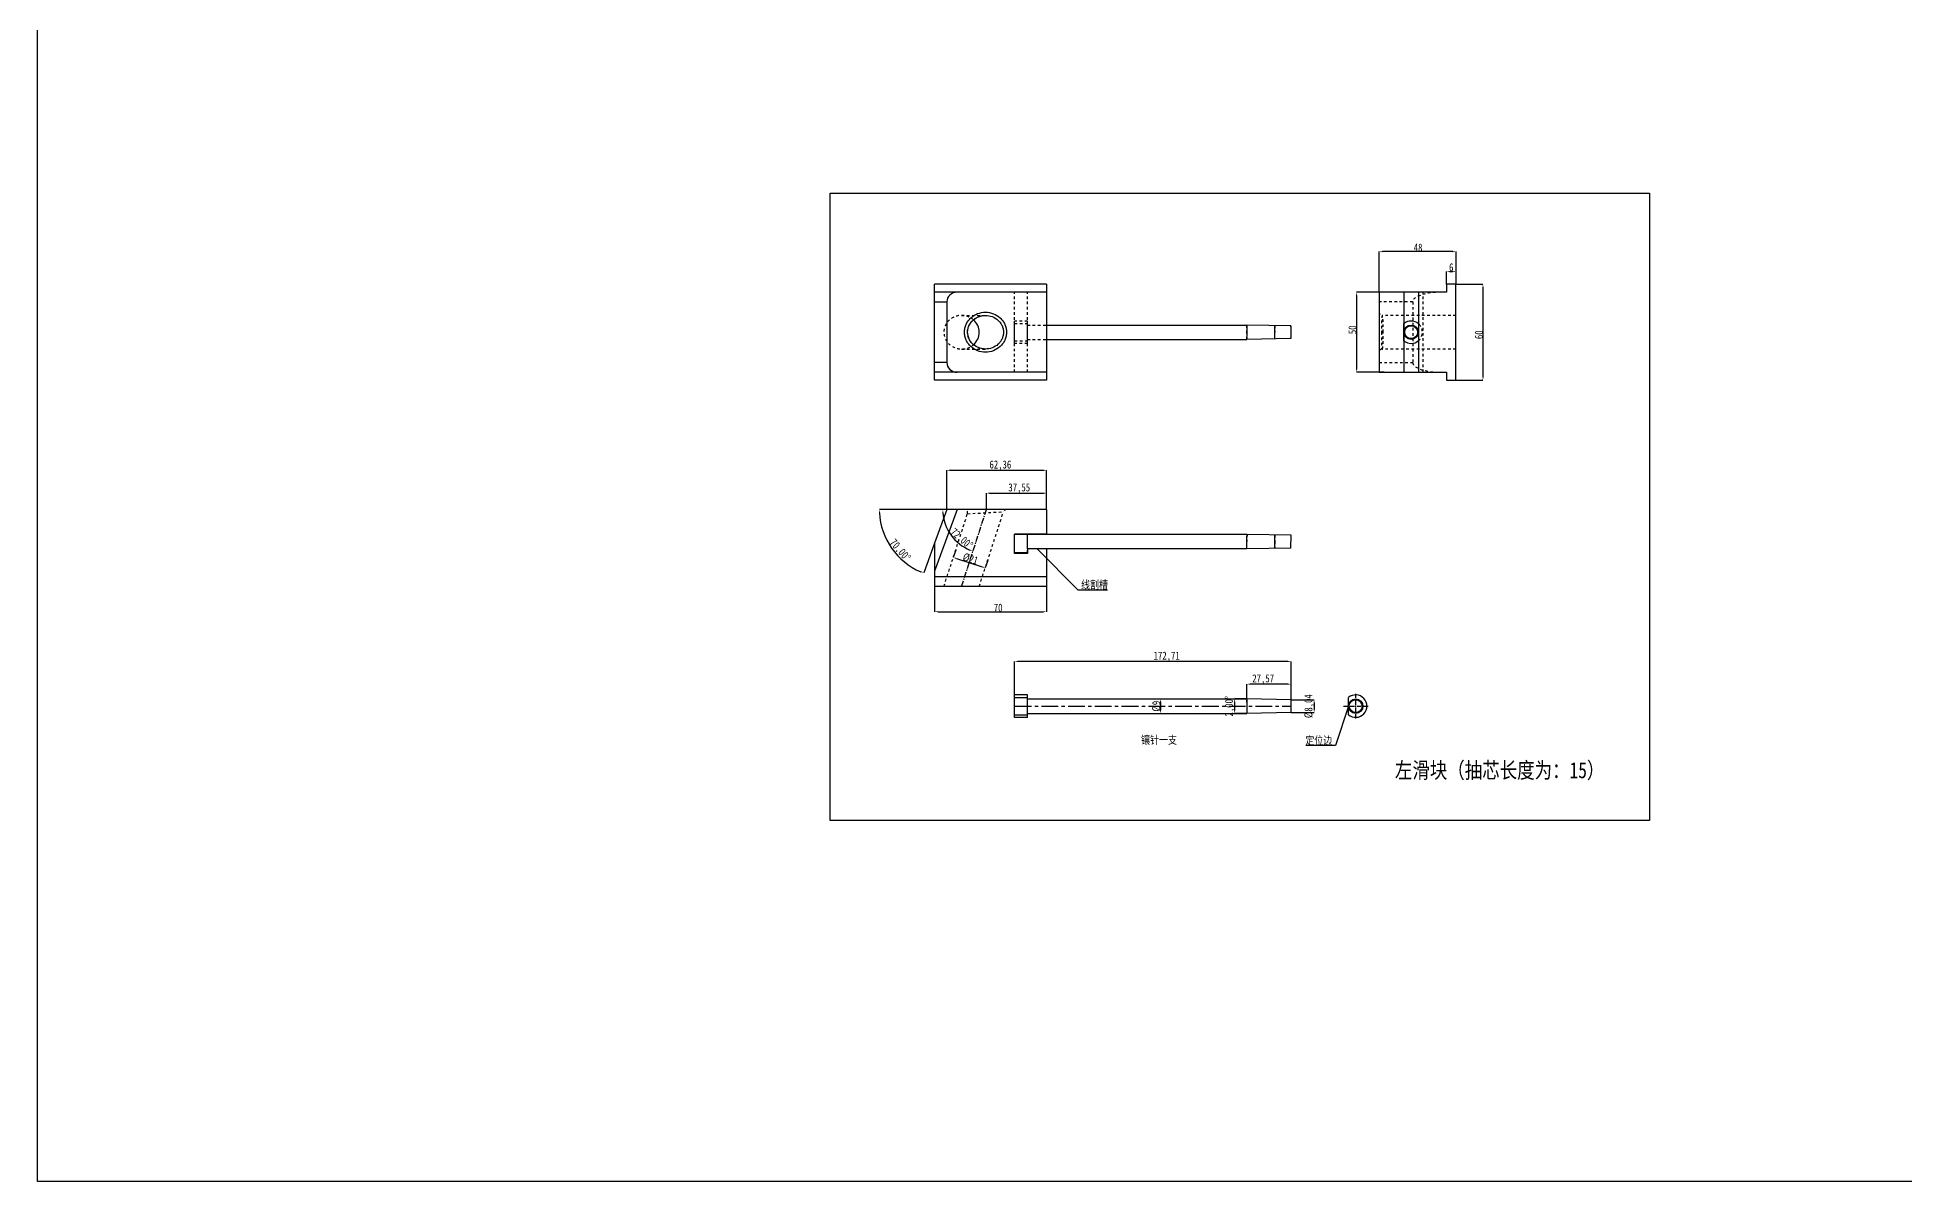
# Model space of a CAD drawing. Header units: millimetres. Extents: x 1937 to 4271, y -9032 to 1737.
# Drawn here: x 1937 to 3104, y -9032 to -8317 of the extents above; entities that cross this region are included whole.
import ezdxf

# ---------------------------------------------------------------- set-up
doc = ezdxf.new("R2010")
doc.units = ezdxf.units.MM
doc.header["$LTSCALE"] = 16.335
doc.header["$PDMODE"] = 3
doc.header["$PDSIZE"] = 0.3125
doc.linetypes.add('CENTER', pattern=[0.6, 0.375, -0.075, 0.075, -0.075])
doc.linetypes.add('HIDDEN', pattern=[0.2, 0.1, -0.1])
doc.layers.get('0').update_dxf_attribs({"linetype": 'CONTINUOUS'})
doc.layers.get('Defpoints').update_dxf_attribs({"linetype": 'CONTINUOUS'})
doc.layers.add('DEFAULT_2', color=8, linetype='HIDDEN')
doc.layers.add('dim', color=3, linetype='CONTINUOUS')
doc.styles.get("Standard").update_dxf_attribs({"font": 'txt', "width": 0.8})
doc.dimstyles.new('副本 ISO-25-1', dxfattribs={"dimtxt": 10, "dimasz": 10, "dimexe": 0, "dimexo": 0, "dimgap": 0, "dimtad": 1, "dimtxsty": 'Standard', "dimcen": 0, "dimclrd": 6, "dimclre": 6, "dimclrt": 4, "dimazin": 0, "dimtfac": 1, "dimtofl": 0, "dimtmove": 0, "dimatfit": 3, "dimfxl": 0, "dimarcsym": 0})

# ---------------------------------------------------------------- blocks, each defined once
blk = doc.blocks.new('*D266')
at = {"layer": 'Defpoints', "color": 0}
for p in [(2720.6, -8731.1), (2720.6, -8739.1), (2735.1, -8739.1)]:
    blk.add_point(p, dxfattribs=at)
at = {"layer": 'dim', "color": 6, "lineweight": -2}
for p, q in [((2720.6, -8731.1), (2735.1, -8731.1)), ((2735.1, -8733.1), (2735.1, -8737.1)), ((2720.6, -8739.1), (2735.1, -8739.1))]:
    blk.add_line(p, q, dxfattribs=at)
at = {"layer": 'dim', "color": 6}
for points in [[(2734.7, -8733.1), (2735.4, -8733.1), (2735.1, -8731.1)], [(2734.7, -8737.1), (2735.4, -8737.1), (2735.1, -8739.1)]]:
    blk.add_solid(points, dxfattribs=at)
at = {"layer": 'dim', "color": 4, "insert": (2732.1, -8735.1), "char_height": 5, "attachment_point": 5, "rotation": 90}
blk.add_mtext('%%c8,04', dxfattribs=at)
blk = doc.blocks.new('*D267')
at = {"layer": 'Defpoints', "color": 0}
for p in [(2693, -8721.3), (2693, -8732.7), (2720.6, -8732.7)]:
    blk.add_point(p, dxfattribs=at)
at = {"layer": 'dim', "color": 6, "lineweight": -2}
for p, q in [((2693, -8732.7), (2693, -8721.3)), ((2718.6, -8721.3), (2695, -8721.3)), ((2720.6, -8732.7), (2720.6, -8721.3))]:
    blk.add_line(p, q, dxfattribs=at)
at = {"layer": 'dim', "color": 6}
for points in [[(2695, -8721), (2695, -8721.7), (2693, -8721.3)], [(2718.6, -8721), (2718.6, -8721.7), (2720.6, -8721.3)]]:
    blk.add_solid(points, dxfattribs=at)
at = {"layer": 'dim', "color": 4, "insert": (2703.2, -8718.4), "char_height": 5, "attachment_point": 5}
blk.add_mtext('27,57', dxfattribs=at)
blk = doc.blocks.new('*D268')
at = {"layer": 'Defpoints', "color": 0}
for p in [(2547.9, -8707.1), (2547.9, -8728.1), (2720.6, -8732.7)]:
    blk.add_point(p, dxfattribs=at)
at = {"layer": 'dim', "color": 6, "lineweight": -2}
for p, q in [((2547.9, -8728.1), (2547.9, -8707.1)), ((2718.6, -8707.1), (2549.9, -8707.1)), ((2720.6, -8732.7), (2720.6, -8707.1))]:
    blk.add_line(p, q, dxfattribs=at)
at = {"layer": 'dim', "color": 6}
for points in [[(2549.9, -8706.8), (2549.9, -8707.5), (2547.9, -8707.1)], [(2718.6, -8706.8), (2718.6, -8707.5), (2720.6, -8707.1)]]:
    blk.add_solid(points, dxfattribs=at)
at = {"layer": 'dim', "color": 4, "insert": (2642.9, -8704.2), "char_height": 5, "attachment_point": 5}
blk.add_mtext('172,71', dxfattribs=at)
blk = doc.blocks.new('*D269')
at = {"layer": 'Defpoints', "color": 0}
for p in [(2639, -8730.6), (2639, -8739.6), (2639, -8739.6)]:
    blk.add_point(p, dxfattribs=at)
at = {"layer": 'dim', "color": 6, "lineweight": -2}
blk.add_line((2639, -8732.6), (2639, -8737.6), dxfattribs=at)
at = {"layer": 'dim', "color": 6}
for points in [[(2638.7, -8732.6), (2639.4, -8732.6), (2639, -8730.6)], [(2638.7, -8737.6), (2639.4, -8737.6), (2639, -8739.6)]]:
    blk.add_solid(points, dxfattribs=at)
at = {"layer": 'dim', "color": 4, "insert": (2636.5, -8735.1), "char_height": 5, "attachment_point": 5, "rotation": 90}
blk.add_mtext('%%c9', dxfattribs=at)
blk = doc.blocks.new('*D270')
at = {"layer": 'Defpoints', "color": 0}
for p in [(2685.4, -8736.6), (2693, -8730.6), (2720.6, -8731.1), (2693, -8739.6), (2720.6, -8739.1)]:
    blk.add_point(p, dxfattribs=at)
at = {"layer": 'dim', "color": 6, "lineweight": -2}
for p, q in [((2693, -8730.6), (2685.4, -8730.4)), ((2693, -8739.6), (2685.4, -8739.7))]:
    blk.add_line(p, q, dxfattribs=at)
blk.add_arc((2950.8, -8735.1), 265.5, 179.4317, 180.5683, dxfattribs=at)
at = {"layer": 'dim', "color": 6}
for points in [[(2685.1, -8732.4), (2685.7, -8732.5), (2685.4, -8730.4)], [(2685.7, -8737.7), (2685.1, -8737.7), (2685.4, -8739.7)]]:
    blk.add_solid(points, dxfattribs=at)
at = {"layer": 'dim', "color": 4, "insert": (2682.5, -8735.1), "char_height": 5, "attachment_point": 5, "rotation": 90}
blk.add_mtext('2,00°', dxfattribs=at)
blk = doc.blocks.new('*D271')
at = {"layer": 'Defpoints', "color": 0}
for p in [(2823.7, -8463.5), (2817.7, -8471.5), (2823.7, -8471.5)]:
    blk.add_point(p, dxfattribs=at)
at = {"layer": 'dim', "color": 6, "lineweight": -2}
for p, q in [((2817.7, -8471.5), (2817.7, -8463.5)), ((2819.7, -8463.5), (2821.7, -8463.5)), ((2823.7, -8471.5), (2823.7, -8463.5))]:
    blk.add_line(p, q, dxfattribs=at)
at = {"layer": 'dim', "color": 6}
for points in [[(2819.7, -8463.2), (2819.7, -8463.8), (2817.7, -8463.5)], [(2821.7, -8463.2), (2821.7, -8463.8), (2823.7, -8463.5)]]:
    blk.add_solid(points, dxfattribs=at)
at = {"layer": 'dim', "color": 4, "insert": (2820.7, -8461), "char_height": 5, "attachment_point": 5}
blk.add_mtext('6', dxfattribs=at)
blk = doc.blocks.new('*D272')
at = {"layer": 'Defpoints', "color": 0}
for p in [(2775.7, -8451.2), (2775.7, -8476.5), (2823.7, -8471.5)]:
    blk.add_point(p, dxfattribs=at)
at = {"layer": 'dim', "color": 6, "lineweight": -2}
for p, q in [((2775.7, -8476.5), (2775.7, -8451.2)), ((2821.7, -8451.2), (2777.7, -8451.2)), ((2823.7, -8471.5), (2823.7, -8451.2))]:
    blk.add_line(p, q, dxfattribs=at)
at = {"layer": 'dim', "color": 6}
for points in [[(2777.7, -8450.9), (2777.7, -8451.6), (2775.7, -8451.2)], [(2821.7, -8450.9), (2821.7, -8451.6), (2823.7, -8451.2)]]:
    blk.add_solid(points, dxfattribs=at)
at = {"layer": 'dim', "color": 4, "insert": (2800, -8448.7), "char_height": 5, "attachment_point": 5}
blk.add_mtext('48', dxfattribs=at)
blk = doc.blocks.new('*D273')
at = {"layer": 'Defpoints', "color": 0}
for p in [(2780.6, -8476.5), (2761.5, -8526.5), (2778.7, -8526.5)]:
    blk.add_point(p, dxfattribs=at)
at = {"layer": 'dim', "color": 6, "lineweight": -2}
for p, q in [((2780.6, -8476.5), (2761.5, -8476.5)), ((2761.5, -8478.5), (2761.5, -8524.5)), ((2778.7, -8526.5), (2761.5, -8526.5))]:
    blk.add_line(p, q, dxfattribs=at)
at = {"layer": 'dim', "color": 6}
for points in [[(2761.1, -8478.5), (2761.8, -8478.5), (2761.5, -8476.5)], [(2761.1, -8524.5), (2761.8, -8524.5), (2761.5, -8526.5)]]:
    blk.add_solid(points, dxfattribs=at)
at = {"layer": 'dim', "color": 4, "insert": (2759, -8500), "char_height": 5, "attachment_point": 5, "rotation": 90}
blk.add_mtext('50', dxfattribs=at)
blk = doc.blocks.new('*D274')
at = {"layer": 'Defpoints', "color": 0}
for p in [(2823.7, -8471.5), (2823.7, -8531.5), (2840.5, -8531.5)]:
    blk.add_point(p, dxfattribs=at)
at = {"layer": 'dim', "color": 6, "lineweight": -2}
for p, q in [((2823.7, -8471.5), (2840.5, -8471.5)), ((2840.5, -8473.5), (2840.5, -8529.5)), ((2823.7, -8531.5), (2840.5, -8531.5))]:
    blk.add_line(p, q, dxfattribs=at)
at = {"layer": 'dim', "color": 6}
for points in [[(2840.2, -8473.5), (2840.9, -8473.5), (2840.5, -8471.5)], [(2840.2, -8529.5), (2840.9, -8529.5), (2840.5, -8531.5)]]:
    blk.add_solid(points, dxfattribs=at)
at = {"layer": 'dim', "color": 4, "insert": (2838, -8503.1), "char_height": 5, "attachment_point": 5, "rotation": 90}
blk.add_mtext('60', dxfattribs=at)
blk = doc.blocks.new('*D275')
at = {"layer": 'Defpoints', "color": 0}
for p in [(2567.9, -8602), (2530.3, -8612.3), (2567.9, -8612.3)]:
    blk.add_point(p, dxfattribs=at)
at = {"layer": 'dim', "color": 6, "lineweight": -2}
for p, q in [((2530.3, -8612.3), (2530.3, -8602)), ((2532.3, -8602), (2565.9, -8602)), ((2567.9, -8612.3), (2567.9, -8602))]:
    blk.add_line(p, q, dxfattribs=at)
at = {"layer": 'dim', "color": 6}
for points in [[(2532.3, -8601.7), (2532.3, -8602.4), (2530.3, -8602)], [(2565.9, -8601.7), (2565.9, -8602.4), (2567.9, -8602)]]:
    blk.add_solid(points, dxfattribs=at)
at = {"layer": 'dim', "color": 4, "insert": (2550.8, -8599.1), "char_height": 5, "attachment_point": 5}
blk.add_mtext('37,55', dxfattribs=at)
blk = doc.blocks.new('*D276')
at = {"layer": 'Defpoints', "color": 0}
for p in [(2505.5, -8612.3), (2530.3, -8612.3), (2567.9, -8612.3), (2505.4, -8623.4), (2514.8, -8660.3)]:
    blk.add_point(p, dxfattribs=at)
at = {"layer": 'dim', "color": 6, "lineweight": -2}
blk.add_line((2505.5, -8612.3), (2503, -8612.3), dxfattribs=at)
blk.add_arc((2530.3, -8612.3), 27.3, 184.1984, 247.8016, dxfattribs=at)
at = {"layer": 'dim', "color": 6}
for points in [[(2502.8, -8614.3), (2503.5, -8614.3), (2503, -8612.3)], [(2520.1, -8637.3), (2519.9, -8637.9), (2521.9, -8638.3)]]:
    blk.add_solid(points, dxfattribs=at)
at = {"layer": 'dim', "color": 4, "insert": (2514.5, -8630.8), "char_height": 5, "attachment_point": 5, "rotation": 319.3806}
blk.add_mtext('72,00°', dxfattribs=at)
blk = doc.blocks.new('*D277')
at = {"layer": 'Defpoints', "color": 0}
for p in [(2505.5, -8612.3), (2505.5, -8612.3), (2567.9, -8612.3), (2466.9, -8629), (2497.9, -8633.3)]:
    blk.add_point(p, dxfattribs=at)
at = {"layer": 'dim', "color": 6, "lineweight": -2}
for p, q in [((2505.5, -8612.3), (2463.5, -8612.3)), ((2497.9, -8633.3), (2491.2, -8651.8))]:
    blk.add_line(p, q, dxfattribs=at)
blk.add_arc((2505.5, -8612.3), 42.1, 182.7242, 247.2758, dxfattribs=at)
at = {"layer": 'dim', "color": 6}
for points in [[(2463.2, -8614.3), (2463.9, -8614.3), (2463.5, -8612.3)], [(2489.4, -8650.8), (2489.2, -8651.4), (2491.2, -8651.8)]]:
    blk.add_solid(points, dxfattribs=at)
at = {"layer": 'dim', "color": 4, "insert": (2476, -8637.9), "char_height": 5, "attachment_point": 5, "rotation": 310.9219}
blk.add_mtext('70,00°', dxfattribs=at)
blk = doc.blocks.new('*D278')
at = {"layer": 'Defpoints', "color": 0}
for p in [(2567.9, -8587.7), (2505.5, -8612.3), (2567.9, -8612.3)]:
    blk.add_point(p, dxfattribs=at)
at = {"layer": 'dim', "color": 6, "lineweight": -2}
for p, q in [((2505.5, -8612.3), (2505.5, -8587.7)), ((2507.5, -8587.7), (2565.9, -8587.7)), ((2567.9, -8612.3), (2567.9, -8587.7))]:
    blk.add_line(p, q, dxfattribs=at)
at = {"layer": 'dim', "color": 6}
for points in [[(2507.5, -8587.4), (2507.5, -8588.1), (2505.5, -8587.7)], [(2565.9, -8587.4), (2565.9, -8588.1), (2567.9, -8587.7)]]:
    blk.add_solid(points, dxfattribs=at)
at = {"layer": 'dim', "color": 4, "insert": (2539, -8584.8), "char_height": 5, "attachment_point": 5}
blk.add_mtext('62,36', dxfattribs=at)
blk = doc.blocks.new('*D279')
at = {"layer": 'Defpoints', "color": 0}
for p in [(2511.1, -8637.6), (2531.1, -8644.1), (2529.6, -8648.7)]:
    blk.add_point(p, dxfattribs=at)
at = {"layer": 'dim', "color": 6, "lineweight": -2}
for p, q in [((2511.1, -8637.6), (2509.6, -8642.2)), ((2511.5, -8642.9), (2527.6, -8648.1)), ((2531.1, -8644.1), (2529.6, -8648.7))]:
    blk.add_line(p, q, dxfattribs=at)
at = {"layer": 'dim', "color": 6}
for points in [[(2511.6, -8642.5), (2511.4, -8643.2), (2509.6, -8642.2)], [(2527.8, -8647.8), (2527.5, -8648.4), (2529.6, -8648.7)]]:
    blk.add_solid(points, dxfattribs=at)
at = {"layer": 'dim', "color": 4, "insert": (2520.3, -8643.1), "char_height": 5, "attachment_point": 5, "rotation": 342}
blk.add_mtext('%%c21', dxfattribs=at)
blk = doc.blocks.new('*D280')
at = {"layer": 'Defpoints', "color": 0}
for p in [(2497.9, -8660.3), (2567.9, -8660.3), (2567.9, -8676.1)]:
    blk.add_point(p, dxfattribs=at)
at = {"layer": 'dim', "color": 6, "lineweight": -2}
for p, q in [((2497.9, -8660.3), (2497.9, -8676.1)), ((2567.9, -8660.3), (2567.9, -8676.1)), ((2499.9, -8676.1), (2565.9, -8676.1))]:
    blk.add_line(p, q, dxfattribs=at)
at = {"layer": 'dim', "color": 6}
for points in [[(2499.9, -8675.8), (2499.9, -8676.4), (2497.9, -8676.1)], [(2565.9, -8675.8), (2565.9, -8676.4), (2567.9, -8676.1)]]:
    blk.add_solid(points, dxfattribs=at)
at = {"layer": 'dim', "color": 4, "insert": (2537.6, -8673.6), "char_height": 5, "attachment_point": 5}
blk.add_mtext('70', dxfattribs=at)

msp = doc.modelspace()

# ---------------------------------------------------------------- linework, layer by layer
at = {"color": 7, "linetype": 'Continuous'}
for p, q in [((2497.904, -8531.526), (2497.904, -8471.526)), ((2567.904, -8471.526), (2497.904, -8471.526)), ((2567.904, -8476.526), (2497.904, -8476.526)), ((2567.904, -8471.526), (2567.904, -8531.526)), ((2775.653, -8476.526), (2775.653, -8526.526)), ((2817.653, -8476.526), (2775.653, -8476.526)), ((2791.053, -8476.526), (2791.053, -8526.526)), ((2800.253, -8476.526), (2800.253, -8526.526)), ((2817.653, -8471.526), (2817.653, -8476.526)), ((2823.653, -8471.526), (2817.653, -8471.526)), ((2823.653, -8531.526), (2823.653, -8471.526)), ((2497.904, -8482.526), (2505.547, -8482.526)), ((2505.547, -8482.526), (2505.547, -8520.526)), ((2529.683, -8491.026), (2529.7, -8491.026)), ((2567.904, -8497.026), (2693.045, -8497.026)), ((2720.544, -8497.506), (2693.045, -8497.026)), ((2791.153, -8506.887), (2791.153, -8496.164)), ((2529.714, -8512.026), (2529.7, -8512.026)), ((2567.904, -8506.026), (2693.045, -8506.026)), ((2720.544, -8505.546), (2693.045, -8506.026)), ((2505.547, -8520.526), (2497.904, -8520.526)), ((2567.904, -8526.526), (2497.904, -8526.526)), ((2775.653, -8526.526), (2817.653, -8526.526)), ((2817.653, -8526.526), (2817.653, -8531.526)), ((2567.904, -8531.526), (2497.904, -8531.526)), ((2817.653, -8531.526), (2823.653, -8531.526)), ((2505.547, -8612.287), (2497.904, -8633.287)), ((2511.932, -8612.287), (2497.904, -8650.83)), ((2567.904, -8612.287), (2505.547, -8612.287)), ((2567.904, -8612.287), (2567.904, -8627.687)), ((2497.904, -8633.287), (2497.904, -8660.287)), ((2693.045, -8627.787), (2547.904, -8627.787)), ((2555.904, -8636.887), (2555.904, -8627.787)), ((2720.614, -8628.267), (2693.045, -8627.786)), ((2693.08, -8627.787), (2693.08, -8627.787)), ((2710.494, -8632.286), (2710.567, -8628.092)), ((2710.567, -8636.48), (2710.494, -8632.286)), ((2720.474, -8636.307), (2720.614, -8628.267)), ((2555.904, -8639.287), (2547.904, -8639.287)), ((2692.975, -8636.787), (2555.954, -8636.787)), ((2567.904, -8636.887), (2567.904, -8660.287)), ((2693.01, -8636.787), (2692.975, -8636.787)), ((2720.474, -8636.307), (2693.045, -8636.786)), ((2567.904, -8654.287), (2497.904, -8654.287)), ((2567.904, -8660.287), (2497.904, -8660.287)), ((2547.904, -8742.082), (2547.904, -8728.082)), ((2555.904, -8728.082), (2547.904, -8728.082)), ((2547.904, -8729.72), (2555.904, -8729.72)), ((2555.904, -8742.082), (2555.904, -8728.082)), ((2555.904, -8730.582), (2693.045, -8730.582)), ((2720.614, -8731.063), (2693.045, -8730.582)), ((2756.519, -8740.444), (2756.519, -8729.72)), ((2547.904, -8740.444), (2555.904, -8740.444)), ((2555.904, -8742.082), (2547.904, -8742.082)), ((2555.904, -8739.582), (2693.045, -8739.582)), ((2720.614, -8739.1), (2693.045, -8739.582))]:
    msp.add_line(p, q, dxfattribs=at)
at = {"color": 2, "linetype": 'Continuous'}
for p, q in [((2547.854, -8639.787), (2547.854, -8627.687)), ((2567.904, -8627.687), (2547.854, -8627.687)), ((2555.954, -8639.787), (2547.854, -8639.787)), ((2555.954, -8636.887), (2555.954, -8639.787)), ((2567.904, -8636.887), (2555.954, -8636.887))]:
    msp.add_line(p, q, dxfattribs=at)
at = {"color": 1, "linetype": 'CENTER', "ltscale": 1.70597}
msp.add_line((2547.904, -8735.082), (2720.614, -8735.082), dxfattribs=at)
for p, q in [((2693.045, -8730.582), (2693.045, -8739.582)), ((2720.614, -8739.1), (2720.614, -8731.063))]:
    msp.add_line(p, q)
at = {"color": 1, "linetype": 'CENTER', "ltscale": 0.435384}
for p, q in [((2753.319, -8735.082), (2768.719, -8735.082)), ((2761.019, -8742.782), (2761.019, -8727.382))]:
    msp.add_line(p, q, dxfattribs=at)
for points in [[(1937.283, 1737.227), (4270.744, 1737.227), (4270.744, -9032.083), (1937.283, -9032.083)], [(2432.682, -8414.711), (2944.559, -8414.711), (2944.559, -8806.416), (2432.682, -8806.416)]]:
    msp.add_lwpolyline(points, close=True)
at = {"color": 7, "linetype": 'Continuous'}
for points in [[(2518.557, -8501.526), (2518.608, -8500.522), (2518.982, -8498.655), (2519.716, -8496.864), (2520.796, -8495.214), (2522.193, -8493.767), (2523.87, -8492.578), (2525.776, -8491.698), (2527.841, -8491.173), (2529.683, -8491.026)], [(2529.715, -8512.026), (2527.865, -8511.882), (2525.805, -8511.363), (2523.901, -8510.491), (2522.224, -8509.311), (2520.824, -8507.873), (2519.739, -8506.232), (2518.998, -8504.45), (2518.614, -8502.593), (2518.557, -8501.526)]]:
    msp.add_lwpolyline(points, dxfattribs=at)
for centre, radius in [((2795.653, -8501.526), 4.5), ((2795.651, -8501.525), 4.196), ((2761.019, -8735.082), 4.5), ((2761.016, -8735.081), 4.196)]:
    msp.add_circle(centre, radius, dxfattribs=at)
for centre, start, end in [((2795.653, -8501.526), 48.826879, 130.005201), ((2795.653, -8501.526), 229.994799, 311.173121), ((2761.019, -8735.082), 229.994799, 130.005201)]:
    msp.add_arc(centre, 7, start, end, dxfattribs=at)
for centre, major_axis, ratio, start_param, end_param in [((2511.932, -8482.526), (-6.385, 0), 0.93969262, -1.57079633, 0), ((2514.754, -8501.526), (11.04, 0), 0.95105652, 5.45184533, 7.11485214), ((2720.544, -8501.526), (0, 4.02), 0.01745507, -3.14128796, -0.00030468), ((2511.932, -8520.526), (6.385, 0), 0.93969262, 3.14159265, 4.71238898)]:
    msp.add_ellipse(centre, major_axis=major_axis, ratio=ratio, start_param=start_param, end_param=end_param, dxfattribs=at)
for centre in [(2795.653, -8501.526), (2761.019, -8735.082)]:
    msp.add_ellipse(centre, major_axis=(4.02, -0.047), ratio=0.99999995, dxfattribs=at)
for points, knots in [([(2516.557, -8501.526), (2516.557, -8500.688), (2516.735, -8499.008), (2517.523, -8496.604), (2518.789, -8494.411), (2521.018, -8491.892), (2524.666, -8489.639), (2529.701, -8488.719), (2534.736, -8489.64), (2538.383, -8491.893), (2540.612, -8494.412), (2541.877, -8496.604), (2542.665, -8499.008), (2542.843, -8500.688), (2542.843, -8501.526)], [0, 0, 0, 0, 0.06258941, 0.12519523, 0.18782088, 0.25046497, 0.37521768, 0.50002399, 0.62482809, 0.74956363, 0.81219267, 0.8748035, 0.93739856, 1, 1, 1, 1]), ([(2529.7, -8491.026), (2531.115, -8491.026), (2533.97, -8491.531), (2537.081, -8493.399), (2539.002, -8495.508), (2540.099, -8497.354), (2540.785, -8499.389), (2540.941, -8500.815), (2540.941, -8501.526)], [0, 0, 0, 0, 0.24949844, 0.4989216, 0.62419053, 0.74945537, 0.87471395, 1, 1, 1, 1]), ([(2542.843, -8501.526), (2542.843, -8502.363), (2542.665, -8504.043), (2541.877, -8506.447), (2540.611, -8508.64), (2538.382, -8511.159), (2534.734, -8513.412), (2529.699, -8514.332), (2524.664, -8513.411), (2521.017, -8511.158), (2518.789, -8508.639), (2517.523, -8506.447), (2516.735, -8504.043), (2516.557, -8502.363), (2516.557, -8501.526)], [0, 0, 0, 0, 0.06258941, 0.12519523, 0.18782088, 0.25046497, 0.37521768, 0.50002399, 0.62482809, 0.74956363, 0.81219267, 0.8748035, 0.93739856, 1, 1, 1, 1]), ([(2540.941, -8501.526), (2540.941, -8502.235), (2540.786, -8503.66), (2540.101, -8505.693), (2539.006, -8507.539), (2537.087, -8509.647), (2533.98, -8511.516), (2531.128, -8512.024), (2529.714, -8512.026)], [0, 0, 0, 0, 0.12524903, 0.25051763, 0.37580032, 0.50108675, 0.75052038, 1, 1, 1, 1]), ([(2693.08, -8501.526), (2693.08, -8501.233), (2693.099, -8500.659), (2693.12, -8499.826), (2693.104, -8499.058), (2693.095, -8498.472), (2693.089, -8498.058), (2693.084, -8497.796), (2693.079, -8497.57), (2693.073, -8497.381), (2693.066, -8497.233), (2693.06, -8497.135), (2693.055, -8497.078), (2693.052, -8497.05), (2693.049, -8497.036), (2693.047, -8497.026), (2693.045, -8497.026)], [0, 0, 0, 0, 0.19482561, 0.38252029, 0.55530486, 0.70673794, 0.77263067, 0.83107276, 0.88149413, 0.92345904, 0.95654136, 0.9803966, 0.98881347, 0.9948717, 0.99857032, 1, 1, 1, 1]), ([(2693.045, -8506.026), (2693.047, -8506.026), (2693.049, -8506.015), (2693.053, -8506.001), (2693.056, -8505.973), (2693.061, -8505.916), (2693.066, -8505.817), (2693.073, -8505.669), (2693.079, -8505.481), (2693.085, -8505.255), (2693.089, -8504.992), (2693.095, -8504.579), (2693.104, -8503.993), (2693.12, -8503.225), (2693.099, -8502.392), (2693.08, -8501.818), (2693.08, -8501.526)], [0, 0, 0, 0, 0.00144064, 0.00515106, 0.01122035, 0.01964741, 0.0435204, 0.07661677, 0.1185918, 0.16901957, 0.22746448, 0.29335645, 0.44477852, 0.61754155, 0.80520726, 1, 1, 1, 1]), ([(2710.567, -8501.526), (2710.567, -8501.253), (2710.566, -8500.718), (2710.562, -8499.941), (2710.556, -8499.225), (2710.548, -8498.679), (2710.541, -8498.293), (2710.535, -8498.049), (2710.529, -8497.838), (2710.523, -8497.662), (2710.516, -8497.523), (2710.51, -8497.425), (2710.504, -8497.363), (2710.499, -8497.339), (2710.496, -8497.33), (2710.494, -8497.33)], [0, 0, 0, 0, 0.19477324, 0.38243168, 0.55515573, 0.70654349, 0.77243114, 0.83087423, 0.88129914, 0.9232714, 0.95636783, 0.98024753, 0.99476136, 0.99849525, 1, 1, 1, 1]), ([(2710.494, -8505.721), (2710.496, -8505.721), (2710.499, -8505.712), (2710.504, -8505.688), (2710.51, -8505.626), (2710.516, -8505.528), (2710.523, -8505.389), (2710.529, -8505.213), (2710.535, -8505.002), (2710.541, -8504.758), (2710.548, -8504.372), (2710.556, -8503.826), (2710.562, -8503.11), (2710.566, -8502.333), (2710.567, -8501.798), (2710.567, -8501.526)], [0, 0, 0, 0, 0.00150477, 0.00523867, 0.0197525, 0.04363222, 0.07672867, 0.11870093, 0.16912584, 0.22756895, 0.2934566, 0.44484434, 0.61756838, 0.80522681, 1, 1, 1, 1]), ([(2692.978, -8636.567), (2692.974, -8636.477), (2692.978, -8636.264), (2692.99, -8635.898), (2692.997, -8635.443), (2693.006, -8634.693), (2693.024, -8633.633), (2693.038, -8632.751), (2693.045, -8632.287)], [0, 0, 0, 0, 0.06315532, 0.14937172, 0.25656914, 0.38199313, 0.67509914, 1, 1, 1, 1]), ([(2693.045, -8632.287), (2693.052, -8631.824), (2693.065, -8630.942), (2693.083, -8629.882), (2693.093, -8629.132), (2693.1, -8628.677), (2693.112, -8628.311), (2693.116, -8628.098), (2693.112, -8628.008)], [0, 0, 0, 0, 0.32490093, 0.61800698, 0.74343099, 0.85062838, 0.93684466, 1, 1, 1, 1]), ([(2693.112, -8628.008), (2693.109, -8627.953), (2693.098, -8627.88), (2693.088, -8627.805), (2693.08, -8627.787)], [0, 0, 0, 0, 0.74348989, 1, 1, 1, 1]), ([(2693.01, -8636.787), (2693.011, -8636.787), (2693.006, -8636.78), (2693.007, -8636.772), (2693, -8636.754), (2692.994, -8636.718), (2692.984, -8636.654), (2692.98, -8636.599), (2692.978, -8636.567)], [0, 0, 0, 0, 0.01636684, 0.06495138, 0.14503242, 0.25599207, 0.56857334, 1, 1, 1, 1])]:
    msp.add_open_spline(points, degree=3, knots=knots, dxfattribs=at)
at = {"layer": 'DEFAULT_2', "color": 8, "linetype": 'HIDDEN'}
for p, q in [((2547.854, -8526.526), (2547.854, -8476.526)), ((2555.954, -8526.526), (2555.954, -8476.526)), ((2803.153, -8526.526), (2803.153, -8476.526)), ((2514.754, -8491.026), (2529.7, -8491.026)), ((2796.653, -8482.526), (2775.653, -8482.526)), ((2823.653, -8491.026), (2777.653, -8491.026)), ((2796.653, -8482.526), (2796.653, -8520.526)), ((2547.904, -8508.526), (2547.904, -8494.526)), ((2555.904, -8494.526), (2547.904, -8494.526)), ((2547.904, -8496.164), (2555.904, -8496.164)), ((2555.904, -8508.526), (2555.904, -8494.526)), ((2555.904, -8497.026), (2567.904, -8497.026)), ((2514.754, -8512.026), (2529.7, -8512.026)), ((2547.904, -8506.887), (2555.904, -8506.887)), ((2555.904, -8508.526), (2547.904, -8508.526)), ((2555.904, -8506.026), (2567.904, -8506.026)), ((2823.653, -8512.026), (2777.653, -8512.026)), ((2775.653, -8520.526), (2796.653, -8520.526)), ((2503.713, -8660.287), (2518.459, -8614.905)), ((2518.459, -8614.905), (2540.941, -8613.669)), ((2525.794, -8660.287), (2540.941, -8613.669)), ((2547.904, -8639.287), (2547.904, -8627.787)), ((2693.08, -8627.787), (2693.045, -8627.787)), ((2693.113, -8627.787), (2693.08, -8627.787)), ((2710.567, -8628.092), (2710.494, -8632.286)), ((2710.494, -8632.286), (2710.567, -8636.48)), ((2555.954, -8636.787), (2555.904, -8636.787)), ((2555.904, -8639.287), (2555.904, -8636.887)), ((2693.045, -8636.786), (2693.01, -8636.787)), ((2693.01, -8636.787), (2693.01, -8636.787))]:
    msp.add_line(p, q, dxfattribs=at)
at = {"layer": 'DEFAULT_2', "color": 1, "linetype": 'CENTER', "ltscale": 0.601667}
msp.add_line((2514.754, -8660.287), (2530.35, -8612.287), dxfattribs=at)
at = {"layer": 'DEFAULT_2', "color": 8, "linetype": 'HIDDEN'}
for centre, radius, start, end in [((2777.653, -8489.026), 2, 180.000879, 269.999567), ((2795.653, -8501.526), 7, 311.173121, 48.826879), ((2777.653, -8514.026), 2, 89.999567, 180), ((2516.557, -8614.287), 2, 342, 90), ((2542.843, -8614.287), 2, 90, 162)]:
    msp.add_arc(centre, radius, start, end, dxfattribs=at)
for centre, major_axis, ratio, start_param, end_param in [((2814.196, -8482.526), (17.543, 0), 0.34202014, 1.57079633, 3.14159265), ((2514.754, -8501.526), (11.04, 0), 0.95105652, 7.11485214, 11.73503063), ((2720.544, -8501.526), (0, 4.02), 0.01745507, -0.00030468, 3.14189734), ((2814.196, -8520.526), (17.543, 0), 0.34202014, 3.14159265, 4.71238898)]:
    msp.add_ellipse(centre, major_axis=major_axis, ratio=ratio, start_param=start_param, end_param=end_param, dxfattribs=at)
for points, knots in [([(2518.459, -8501.526), (2518.459, -8500.816), (2518.614, -8499.391), (2519.299, -8497.359), (2520.394, -8495.513), (2522.312, -8493.405), (2525.418, -8491.536), (2528.27, -8491.028), (2529.683, -8491.026)], [0, 0, 0, 0, 0.12524898, 0.25051752, 0.37580015, 0.50108652, 0.75052027, 1, 1, 1, 1]), ([(2777.653, -8491.026), (2777.628, -8491.026), (2777.572, -8491.098), (2777.527, -8491.24), (2777.469, -8491.48), (2777.417, -8491.807), (2777.364, -8492.226), (2777.292, -8492.958), (2777.212, -8494.076), (2777.137, -8495.637), (2777.079, -8497.448), (2777.043, -8499.439), (2777.035, -8500.819), (2777.035, -8501.526)], [0, 0, 0, 0, 0.00712863, 0.02162431, 0.04455791, 0.07605622, 0.1160538, 0.16437191, 0.28486182, 0.434371, 0.60808581, 0.79937249, 1, 1, 1, 1]), ([(2778.271, -8501.526), (2778.271, -8500.819), (2778.263, -8499.439), (2778.227, -8497.448), (2778.17, -8495.637), (2778.094, -8494.076), (2778.015, -8492.957), (2777.942, -8492.226), (2777.889, -8491.807), (2777.837, -8491.48), (2777.779, -8491.24), (2777.735, -8491.098), (2777.678, -8491.026), (2777.653, -8491.026)], [0, 0, 0, 0, 0.20057221, 0.3918806, 0.56562543, 0.71515572, 0.8356501, 0.88396955, 0.92395936, 0.95545477, 0.97838142, 0.99287384, 1, 1, 1, 1]), ([(2529.7, -8512.026), (2528.285, -8512.026), (2525.43, -8511.52), (2522.319, -8509.652), (2520.398, -8507.543), (2519.301, -8505.697), (2518.615, -8503.662), (2518.459, -8502.236), (2518.459, -8501.526)], [0, 0, 0, 0, 0.24949844, 0.4989216, 0.62419053, 0.74945537, 0.87471395, 1, 1, 1, 1]), ([(2693.045, -8497.026), (2693.043, -8497.026), (2693.04, -8497.036), (2693.037, -8497.05), (2693.034, -8497.078), (2693.029, -8497.135), (2693.023, -8497.233), (2693.017, -8497.381), (2693.011, -8497.57), (2693.005, -8497.796), (2693, -8498.058), (2692.995, -8498.472), (2692.985, -8499.058), (2692.97, -8499.826), (2692.99, -8500.659), (2693.01, -8501.233), (2693.01, -8501.526)], [0, 0, 0, 0, 0.00142965, 0.00512823, 0.01118643, 0.01960327, 0.04345845, 0.07654072, 0.1185056, 0.16892695, 0.22736904, 0.29326178, 0.4446949, 0.61747954, 0.8051743, 1, 1, 1, 1]), ([(2693.01, -8501.526), (2693.01, -8501.818), (2692.99, -8502.392), (2692.97, -8503.225), (2692.985, -8503.994), (2692.995, -8504.579), (2693, -8504.993), (2693.005, -8505.255), (2693.011, -8505.481), (2693.017, -8505.67), (2693.024, -8505.818), (2693.029, -8505.916), (2693.034, -8505.973), (2693.037, -8506.001), (2693.04, -8506.015), (2693.043, -8506.026), (2693.045, -8506.026)], [0, 0, 0, 0, 0.19482568, 0.38252041, 0.555305, 0.70673806, 0.77263078, 0.83107286, 0.88149421, 0.9234591, 0.95654141, 0.98039663, 0.98881349, 0.99487172, 0.99857032, 1, 1, 1, 1]), ([(2710.494, -8497.33), (2710.496, -8497.33), (2710.499, -8497.339), (2710.504, -8497.363), (2710.51, -8497.425), (2710.516, -8497.523), (2710.523, -8497.662), (2710.529, -8497.838), (2710.535, -8498.049), (2710.541, -8498.293), (2710.548, -8498.679), (2710.556, -8499.225), (2710.562, -8499.941), (2710.566, -8500.718), (2710.567, -8501.253), (2710.567, -8501.526)], [0, 0, 0, 0, 0.00150475, 0.00523864, 0.01975247, 0.04363217, 0.07672861, 0.11870087, 0.16912578, 0.22756887, 0.29345652, 0.44484428, 0.61756833, 0.80522677, 1, 1, 1, 1]), ([(2777.035, -8501.526), (2777.035, -8502.232), (2777.043, -8503.612), (2777.079, -8505.603), (2777.137, -8507.414), (2777.212, -8508.975), (2777.292, -8510.094), (2777.364, -8510.825), (2777.417, -8511.244), (2777.469, -8511.571), (2777.527, -8511.812), (2777.572, -8511.953), (2777.628, -8512.026), (2777.653, -8512.026)], [0, 0, 0, 0, 0.20057221, 0.3918806, 0.56562543, 0.71515572, 0.8356501, 0.88396955, 0.92395936, 0.95545477, 0.97838142, 0.99287384, 1, 1, 1, 1]), ([(2777.653, -8512.026), (2777.678, -8512.026), (2777.735, -8511.953), (2777.779, -8511.811), (2777.837, -8511.571), (2777.889, -8511.244), (2777.942, -8510.825), (2778.015, -8510.094), (2778.094, -8508.975), (2778.17, -8507.414), (2778.227, -8505.604), (2778.263, -8503.612), (2778.271, -8502.232), (2778.271, -8501.526)], [0, 0, 0, 0, 0.00712863, 0.02162431, 0.04455791, 0.07605622, 0.1160538, 0.16437191, 0.28486182, 0.434371, 0.60808581, 0.79937249, 1, 1, 1, 1]), ([(2693.111, -8628.008), (2693.113, -8628.048), (2693.115, -8628.152), (2693.111, -8628.332), (2693.104, -8628.558), (2693.097, -8628.82), (2693.091, -8629.234), (2693.084, -8629.819), (2693.071, -8630.588), (2693.058, -8631.421), (2693.049, -8631.995), (2693.045, -8632.287)], [0, 0, 0, 0, 0.02856123, 0.07268855, 0.12573731, 0.1872262, 0.2565467, 0.41583245, 0.5975832, 0.79504812, 1, 1, 1, 1]), ([(2693.08, -8627.787), (2693.078, -8627.787), (2693.086, -8627.799), (2693.085, -8627.811), (2693.094, -8627.84), (2693.099, -8627.877), (2693.106, -8627.926), (2693.109, -8627.97), (2693.111, -8627.999), (2693.111, -8628.008)], [0, 0, 0, 0, 0.02550806, 0.10104021, 0.22526401, 0.39710443, 0.61575671, 0.88069713, 1, 1, 1, 1]), ([(2692.978, -8636.567), (2692.978, -8636.576), (2692.981, -8636.621), (2692.991, -8636.694), (2692.998, -8636.76), (2693.01, -8636.787)], [0, 0, 0, 0, 0.11812024, 0.60205567, 1, 1, 1, 1])]:
    msp.add_open_spline(points, degree=3, knots=knots, dxfattribs=at)

# ---------------------------------------------------------------- texts
at = {"layer": 'dim', "color": 4}
for s, insert, char_height, attachment_point in [('{\\fSimSun|b0|i0|c134|p2;线割槽}', (2589.409, -8662.367), 5, 7), ('{\\fSimSun|b0|i0|c134|p2;镶针一支}', (2649.313, -8759.267), 5, 9), ('{\\fSimSun|b0|i0|c134|p2;定位边}', (2746.335, -8759.668), 5, 9), ('{\\fSimSun|b0|i0|c134|p2;左滑块（抽芯长度为：15）}', (2916.423, -8781.388), 10, 9)]:
    msp.add_mtext(s, dxfattribs=dict(at, insert=insert, char_height=char_height, attachment_point=attachment_point))

# ---------------------------------------------------------------- dimensions: what is measured, and where the dimension line sits
at = {"layer": 'dim'}
for base, p1, p2, angle, picture, middle in [((2775.653, -8451.217), (2823.653, -8471.526), (2775.653, -8476.526), 180, '*D272', (2800.014, -8451.217)), ((2823.653, -8463.488), (2817.653, -8471.526), (2823.653, -8471.526), 180, '*D271', (2820.653, -8463.488)), ((2761.453, -8526.526), (2780.551, -8476.526), (2778.749, -8526.526), 90, '*D273', (2761.453, -8500.03)), ((2840.55, -8531.526), (2823.653, -8471.526), (2823.653, -8531.526), 90, '*D274', (2840.55, -8503.09)), ((2567.904, -8587.729), (2505.547, -8612.287), (2567.904, -8612.287), 180, '*D278', (2539.008, -8587.729)), ((2567.904, -8602.02), (2530.35, -8612.287), (2567.904, -8612.287), 180, '*D275', (2550.834, -8602.02)), ((2567.904, -8676.116), (2497.904, -8660.287), (2567.904, -8660.287), 180, '*D280', (2537.632, -8676.116))]:
    dim = msp.add_linear_dim(base=base, p1=p1, p2=p2, angle=angle, dimstyle='副本 ISO-25-1', override={"dimtxt": 5, "dimasz": 2, "dimfxl": 1.25, "dimarcsym": 1}, dxfattribs=at)
    dim.commit()
    dim.dimension.update_dxf_attribs({"geometry": picture, "text_midpoint": middle, "dimtype": 160})
for base, line1, line2, picture, middle in [((2466.919, -8628.95), ((2567.904, -8612.287), (2505.547, -8612.287)), ((2497.904, -8633.287), (2505.547, -8612.287)), '*D277', (2473.76, -8639.844)), ((2505.41, -8623.392), ((2514.754, -8660.287), (2530.35, -8612.287)), ((2567.904, -8612.287), (2505.547, -8612.287)), '*D276', (2512.576, -8633.01)), ((2685.394, -8736.626), ((2720.614, -8739.1), (2693.045, -8739.582)), ((2720.614, -8731.063), (2693.045, -8730.582)), '*D270', (2685.389, -8735.082))]:
    dim = msp.add_angular_dim_2l(base=base, line1=line1, line2=line2, dimstyle='副本 ISO-25-1', override={"dimtxt": 5, "dimasz": 2, "dimfxl": 1.25, "dimarcsym": 1}, dxfattribs=at)
    dim.commit()
    dim.dimension.update_dxf_attribs({"geometry": picture, "text_midpoint": middle, "dimtype": 162})
for base, p1, p2, angle, picture, middle, dimtype in [((2529.551, -8648.724), (2511.086, -8637.596), (2531.058, -8644.086), 342, '*D279', (2519.565, -8645.479), 161), ((2735.059, -8739.1), (2720.614, -8731.063), (2720.614, -8739.1), 90, '*D266', (2735.059, -8735.082), 160), ((2639.045, -8739.582), (2639.045, -8730.582), (2639.045, -8739.582), 90, '*D269', (2639.045, -8735.082), 160)]:
    dim = msp.add_linear_dim(base=base, p1=p1, p2=p2, angle=angle, text='%%c<>', dimstyle='副本 ISO-25-1', override={"dimtxt": 5, "dimasz": 2, "dimfxl": 1.25, "dimarcsym": 1}, dxfattribs=at)
    dim.commit()
    dim.dimension.update_dxf_attribs({"geometry": picture, "text_midpoint": middle, "dimtype": dimtype})
for base, p2, picture, middle in [((2547.904, -8707.146), (2547.904, -8728.082), '*D268', (2642.861, -8707.146)), ((2693.045, -8721.33), (2693.045, -8732.719), '*D267', (2703.175, -8721.33))]:
    dim = msp.add_linear_dim(base=base, p1=(2720.614, -8732.719), p2=p2, dimstyle='副本 ISO-25-1', override={"dimtxt": 5, "dimasz": 2, "dimfxl": 1.25, "dimarcsym": 1}, dxfattribs=at)
    dim.commit()
    dim.dimension.update_dxf_attribs({"geometry": picture, "text_midpoint": middle, "dimtype": 160})

# ---------------------------------------------------------------- leaders
at = {"layer": 'dim', "annotation_type": 0, "has_hookline": 1}
for points, hookline_direction, text_width in [([(2561.929, -8636.887), (2587.409, -8662.367), (2589.409, -8662.367)], 0, 16.556), ([(2756.519, -8735.082), (2748.335, -8759.668), (2746.335, -8759.668)], 1, 16.511)]:
    msp.add_leader(points, dimstyle='副本 ISO-25-1', override={"dimtxt": 5, "dimasz": 2, "dimfxl": 1.25, "dimarcsym": 1}, dxfattribs=dict(at, hookline_direction=hookline_direction, text_width=text_width))

doc.saveas('drawing.dxf')
